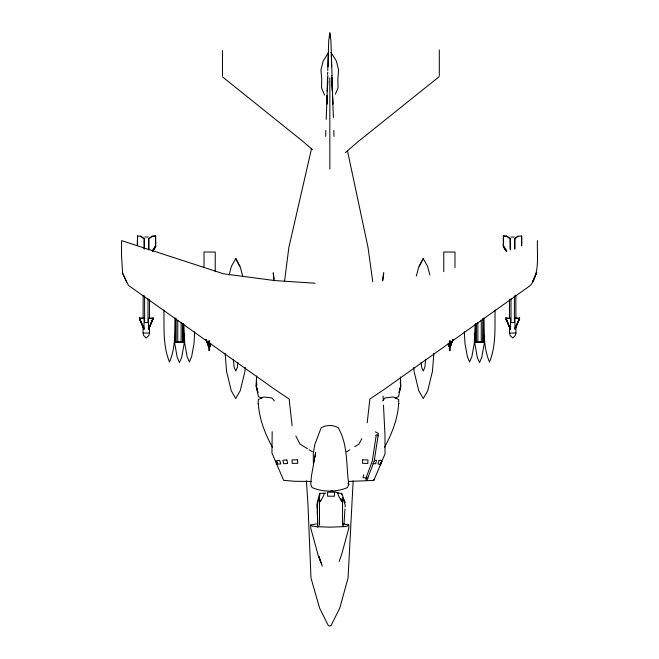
<?xml version="1.0" encoding="UTF-8"?>
<svg xmlns="http://www.w3.org/2000/svg" width="659" height="659" viewBox="0 0 659 659"><rect width="100%" height="100%" fill="white"/><g stroke="black" fill="none" stroke-linecap="round" stroke-linejoin="round"><path stroke-width="0.99" d="M137.327 245.782L137.574 235.988L137.319 245.716M149.478 325.892L149.461 333.05L148.819 335.53L146.249 338.018L143.695 335.513L143.061 333.034L143.077 325.875M143.094 318.717L143.16 295.199M143.893 329.063L139.395 317.869L144.148 318.132L143.893 329.063L143.901 327.078M144.107 248.962L144.132 238.846L140.738 236.21L144.354 238.83L144.329 248.945M148.423 329.063L148.448 318.14L153.201 317.91L148.646 329.08L153.201 317.91M148.629 249.975L148.662 238.838L152.064 236.227L155.681 236.054L155.656 246.804L152.509 251.656M148.646 329.08L148.654 327.095M148.86 248.97L148.885 238.855L152.287 236.243L155.681 236.054M149.502 318.734L149.552 299.31M155.458 236.037L155.656 246.804M495.107 309.895C494.703 327.284 496.326 345.646 489.489 362.005C483.517 348.232 484.241 332.663 483.887 317.926M257.916 392.402L256.351 386.446L256.458 380.086L256.351 386.446L258.353 396.52L261.862 398.25M325.711 136.364L325.834 130.391M327.342 91.296L327.861 75.505M328.05 66.748L328.33 54.096M327.564 77.194L326.831 104.237L327.185 95.283M327.638 74.549L327.704 72.185M327.745 70.439L328.75 40.397L329.829 32.95L330.909 40.397L332.054 75.653M256.573 375.984L256.252 386.536L257.875 392.434M366.066 479.876L366.149 477.75L372.31 460.905L376.091 436.176L375.663 435.508L377.03 434.586L378.011 436.085M326.18 119.394L327.144 95.761M327.342 90.901L327.729 81.345M184.677 333.363L184.083 344.064L181.695 357.293L179.454 362.59L177.213 357.293L174.824 344.064L174.388 336.279M194.669 331.798L194.018 343.471L191.629 356.7L189.388 362.005L187.148 356.7L184.759 343.471L183.787 323.956M400.359 383.324L400.507 380.638L400.359 383.414M484.612 336.279L484.176 344.064L481.787 357.293L479.546 362.59L477.305 357.293L474.917 344.064L474.323 333.363M272.183 431.752L271.953 453.071L283.642 480.329L295.043 481.301L311.345 481.441M344.014 523.946L344.97 508.913M345.102 506.911L345.225 504.901L342.408 497.446M353.158 480.757L348.059 578.05L339.756 608.117L330.999 625.655L329.714 626.05L328.371 625.655L319.607 608.117L310.999 578.05L307.942 504.275L306.402 480.757M272.447 447.321C264.523 432.856 258.106 416.2 258.254 399.56L263.649 396.957L271.953 397.954L274.35 400.911M245.23 367.442L244.901 371.519L240.222 390.746L235.741 398.497L231.268 390.746L226.589 371.519L225.114 353.199M433.886 353.199L432.411 371.519L427.732 390.746L423.259 398.497L418.778 390.746L414.099 371.519L413.77 367.442M382.895 280.627L383.711 272.768L382.385 280.915M382.615 400.911L385.013 397.954L393.316 396.957L398.711 399.56C398.86 416.2 392.434 432.856 384.518 447.321M367.211 422.79L369.872 399.008L384.197 389.411L530.61 285.331C539.993 272.315 536.896 255.667 537.406 240.609M425.706 359.559L424.816 367.425L423.202 370.992L421.678 367.425L421.085 362.508M237.915 362.508L237.322 367.425L235.798 370.992L234.184 367.425L233.294 359.559M284.482 281.797L288.848 247.52L311.559 148.514M374.155 461.374L378.423 433.498L375.35 431.851M314.327 461.111L314.623 459.199M314.92 457.297L315.661 452.527L311.435 476.119L310.735 484.423L312.135 487.586C323.075 492.298 336.494 492.298 347.425 487.586L348.825 484.423C345.991 465.946 348.232 446.514 339.13 429.429L338.462 427.889C333.339 424.734 326.23 424.734 321.106 427.889L314.837 444.479L313.289 453.359L313.404 463.944M324.137 493.237L323.758 495.395L320.274 501.73L320.744 500.074M400.713 385.886L398.613 396.52L395.103 398.25M363.71 474.711L362.994 477.627L367.994 478.187M515.923 325.875L515.939 333.034L515.305 335.513L512.751 338.018L510.181 335.53L509.539 333.05L509.522 325.892M399.049 392.402L400.606 386.446L400.507 380.367M229.077 275.067L231.416 266.318L235.798 258.616L240.074 266.318L242.677 276.039M416.323 276.039L418.926 266.318L423.202 258.616L427.584 266.318L429.923 275.067M399.09 392.434L400.713 386.536L400.417 376.94M325.587 493.171L319.755 493.352L317.136 502.866L317.795 526.459M399.008 403.481L398.407 404.362M452.824 339.583L449.973 347.573L448.779 345.769L449.8 347.277M339.113 561.517L341.527 554.853L348.825 528.048L348.825 524.943L343.224 523.946L343.224 526.376M452.89 339.5L449.973 347.573L452.89 339.714M374.18 461.292L366.981 480.131M514.885 329.047L519.605 317.869L515.107 329.063L514.852 318.132L519.605 317.869M335.382 94.196L338.026 87.911L337.828 79.031L338.627 70.151L336.428 61.172L330.933 52.283M515.626 327.548L519.605 318.643L515.478 328.421M348.702 481.441L373.818 480.419L380.762 464.018M382.467 459.99L385.013 453.977L385.013 435.681L383.48 405.178M149.181 327.564L153.201 318.684L149.404 327.548M211.094 344.105L209.027 347.639L206.11 339.714M419.519 266.195L423.202 258.616M361.766 438.713L358.957 444.108L354.822 446.678M183.507 323.816L183.507 342.26L182.897 342.103L183.202 323.503M483.624 318.692L483.624 342.26L483.014 342.103L483.014 318.528M152.287 250.964L155.656 245.766L152.509 250.98M209.2 347.277L210.221 345.769L209.027 347.639L206.11 339.5M328.635 52.283L323.132 61.172L320.933 70.151L321.732 79.031L321.534 87.911L324.566 95.102M152.806 250.857L154.906 247.619M381.726 461.465L380.202 464.916M483.055 342.029L483.319 318.379M345.44 152.6L357.821 141.842L439.298 76.576M348.825 524.943L347.425 526.055L343.224 526.673L329.829 527.184L316.336 526.673L312.135 526.055L310.735 524.943L316.336 523.946M514.671 248.945L514.646 238.83L518.032 236.194L521.656 236.004L521.673 245.782M514.646 238.83L518.032 236.194M346.552 451.819L349.863 449.759M175.376 318.692L175.376 342.26L175.986 342.103L175.986 318.528M475.493 323.816L475.493 342.26L476.103 342.103L476.103 323.651M510.807 237.034L514.16 237.026M509.539 333.05L515.939 333.034M144.84 237.026L148.193 237.034M143.061 333.034L149.461 333.05M175.681 318.379L175.681 341.947L183.202 341.947M475.798 323.503L475.798 341.947L483.319 341.947M183.507 342.26L175.376 342.26M483.624 342.26L475.493 342.26M506.491 251.656L503.344 246.804L503.319 236.054L506.936 236.227L510.338 238.838L510.371 249.975M503.319 236.054L506.936 236.227M506.713 236.243L510.338 238.838M505.799 317.91L510.354 329.08L505.799 317.91L510.552 318.14L510.577 329.063M509.596 327.548L505.799 318.684L509.646 318.47M139.395 317.869L144.115 329.047M143.522 328.421L139.395 318.643L143.242 318.454M337.853 493.204L341.7 493.303L345.225 502.759M374.271 460.171L376.462 460.262L375.704 463.755L372.829 463.623M521.656 236.004L521.681 245.716M503.344 246.804L503.542 236.037M515.758 318.454L519.605 318.643M505.799 318.684L509.819 327.564M137.344 236.004L140.968 236.194M149.354 318.47L153.201 318.684M139.395 318.643L143.374 327.548M315.15 283.222L274.63 280.561L223.566 273.806L121.594 240.609L121.511 255.198L122.615 273.205M331.024 490.543L338.677 493.13M276.994 464.323L275.8 461.012M307.481 448.73L300.043 444.108L295.833 436.019M309.137 449.759L312.448 451.819M222.462 76.864L302.638 141.158L312.555 149.75M258.55 404.362L257.957 403.481M347.894 483.352L348.825 484.423M504.094 247.619L506.194 250.857M506.713 250.964L503.344 245.766L506.491 250.98M449.627 347.128L447.906 344.105M235.798 258.616L239.481 266.195M126.528 282.126L122.36 272.604L128.39 285.331L274.803 389.411L289.128 399.008L292.118 425.763M320.192 560.628L318.033 554.853L310.735 528.048L310.735 524.943M321.584 563.972L318.931 556.616L322.284 566.205M206.176 339.583L209.027 347.573M340.843 498.418L341.774 501.73L338.289 495.395L337.902 493.237M347.491 150.837L368.019 247.43L372.763 281.698M256.252 385.886L256.351 386.446M273.946 279.152L273.246 272.768L274.07 280.627M464.331 331.798L464.982 343.471L467.371 356.7L469.612 362.005L471.852 356.7L474.241 343.471L475.213 323.956M383.077 396.026L383.266 400.087M331.807 75.505L332.309 90.53M332.457 94.221L333.405 117.516M331.93 81.345L332.325 91.296M332.482 95.283L332.828 104.237L332.095 77.194M317.251 509.061L317.136 505L319.755 495.634L319.755 493.352M317.308 511.096L317.762 527.332M331.329 54.096L331.609 66.748M333.833 130.391L333.948 136.364M163.893 309.895C164.297 327.284 162.674 345.646 169.511 362.005C175.483 348.232 174.759 332.663 175.113 317.926M515.84 295.199L515.906 318.717M514.868 238.846L514.893 248.962M515.099 327.078L515.107 329.063M510.115 238.855L510.14 248.97M510.346 327.095L510.354 329.08M509.448 299.31L509.498 318.734M514.399 295.825L514.399 322.515L510.997 322.515L510.997 298.906M481.259 320.356L481.259 341.914M477.857 322.408L477.857 341.914M454.982 267.603L454.982 252.035L443.771 252.035L443.771 271.681M450.229 340.678L450.229 350.588L449.372 350.588L449.372 340.678M439.298 49.927L439.298 75.538M373.818 479.447L373.818 480.419M342.54 498.847L342.54 525.132M341.7 493.303L341.7 494.827M329.829 32.95L329.829 37.72M329.829 77.91L329.829 169.099M319.5 498.847L319.5 525.132M222.462 50.611L222.462 75.818M215.229 271.681L215.229 252.035L204.018 252.035L204.018 267.603M209.628 340.678L209.628 350.588L208.771 350.588L208.771 340.678M182.897 323.651L182.897 342.103M181.143 322.408L181.143 341.914M177.741 320.356L177.741 341.914M148.003 298.906L148.003 322.515L144.601 322.515L144.601 295.825M362.648 459.842L362.549 463.318L367.813 463.442L367.977 459.949L362.648 459.842M379.098 460.435L377.912 463.903C381.199 466.127 383.991 458.713 379.098 460.435M381.899 460.88L380.507 464.595L381.899 460.88M536.64 272.604L532.472 282.126L536.64 272.604M279.614 460.394L276.698 460.625L278.024 464.101L280.858 463.87L279.614 460.394M286.887 460.007L282.892 460.204L283.642 463.697L287.604 463.499L286.887 460.007M297.621 459.858L292.077 459.883L292.176 463.368L297.72 463.335L297.621 459.858M334.467 492.182L327.581 492.182L327.581 496.211L334.467 496.211L334.467 492.182M256.705 385.144L256.458 380.638L256.705 385.111"/></g></svg>
